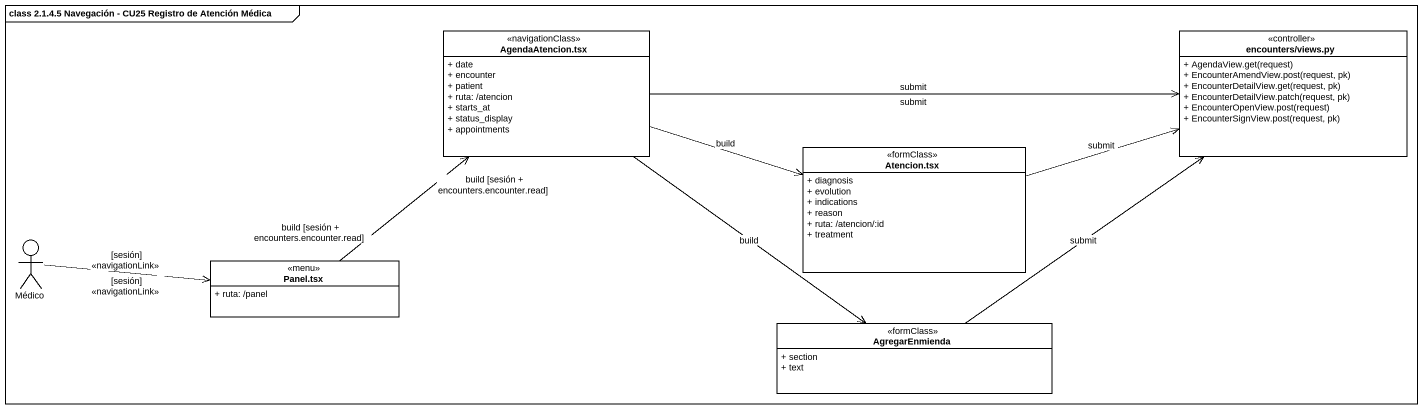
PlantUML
@startuml
mainframe class 2.1.4.5 Navegación - CU25 Registro de Atención Médica
allowmixing
hide circle
hide empty members
skinparam classAttributeIconSize 0
class "AgendaAtencion.tsx" as AgendaAtencion_tsx <<navigationClass>> {
  + date
  + encounter
  + patient
  + ruta: /atencion
  + starts_at
  + status_display
  + appointments
}
class "encounters/views.py" as encounters_views_py <<controller>> {
  + AgendaView.get(request)
  + EncounterAmendView.post(request, pk)
  + EncounterDetailView.get(request, pk)
  + EncounterDetailView.patch(request, pk)
  + EncounterOpenView.post(request)
  + EncounterSignView.post(request, pk)
}
class "Atencion.tsx" as Atencion_tsx <<formClass>> {
  + diagnosis
  + evolution
  + indications
  + reason
  + ruta: /atencion/:id
  + treatment
}
actor Médico
class "Panel.tsx" as Panel_tsx <<menu>> {
  + ruta: /panel
}
class AgregarEnmienda <<formClass>> {
  + section
  + text
}
AgendaAtencion_tsx -right-> encounters_views_py : submit
AgendaAtencion_tsx -right-> encounters_views_py : submit
AgendaAtencion_tsx -right-> Atencion_tsx : build
AgendaAtencion_tsx --> AgregarEnmienda : build
Atencion_tsx -right-> encounters_views_py : submit
Médico -right-> Panel_tsx : [sesión]\n<<navigationLink>>
Médico -right-> Panel_tsx : [sesión]\n<<navigationLink>>
Panel_tsx -up-> AgendaAtencion_tsx : build [sesión + encounters.encounter.read]
Panel_tsx -up-> AgendaAtencion_tsx : build [sesión + encounters.encounter.read]
AgregarEnmienda -up-> encounters_views_py : submit
@enduml
